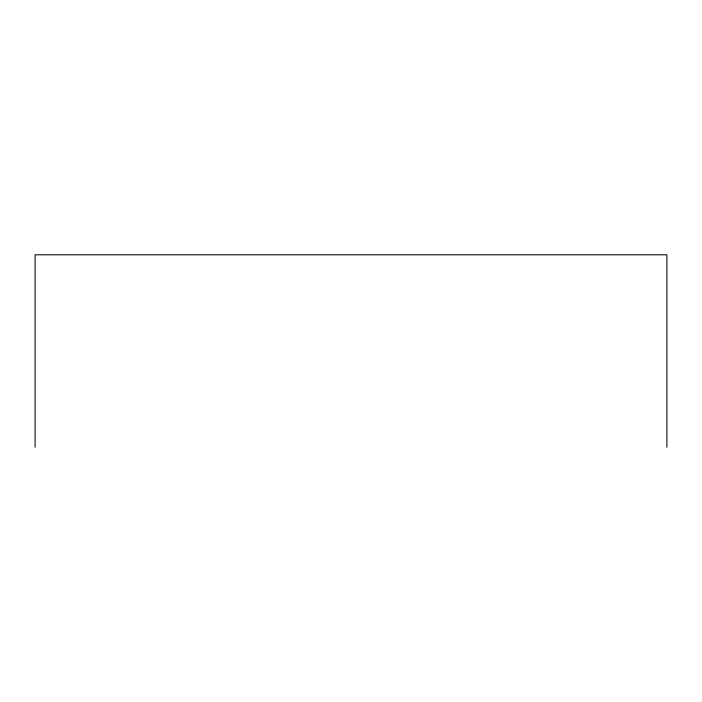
<?xml version="1.0" encoding="UTF-8"?>
<svg xmlns="http://www.w3.org/2000/svg" width="702" height="702" viewBox="0 0 702 702"><rect width="100%" height="100%" fill="white"/><g stroke="black" fill="none" stroke-linecap="round" stroke-linejoin="round"><path stroke-width="1.05" d="M666.9 447.209L666.9 254.791L35.1 254.791L35.1 447.209"/></g></svg>
